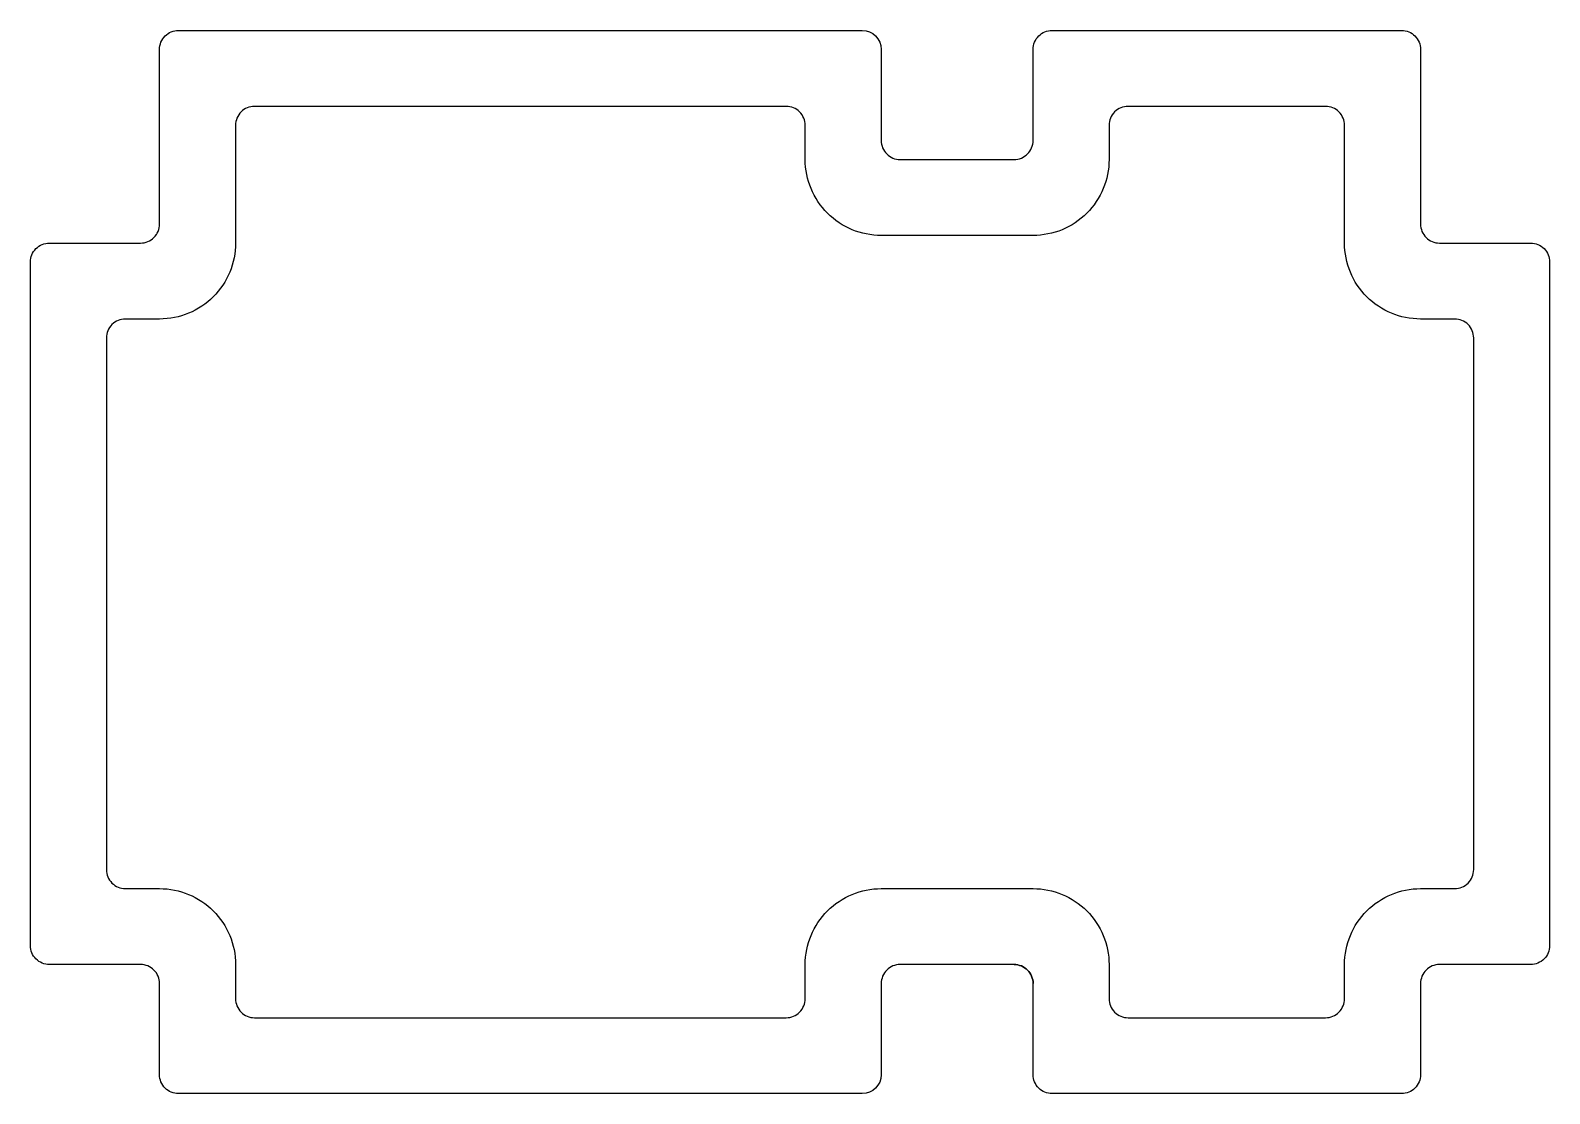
# Model space of a CAD drawing. Extents: x 218.3 to 238.3, y 301.7 to 315.7.
import ezdxf

# ---------------------------------------------------------------- set-up
doc = ezdxf.new("R2010")
doc.units = 0
doc.layers.get('0').update_dxf_attribs({"linetype": 'CONTINUOUS'})

msp = doc.modelspace()

# ---------------------------------------------------------------- linework, layer by layer
msp.add_lwpolyline([(231.283, 303.384), (229.783, 303.384, 0.414214), (229.533, 303.134), (229.533, 301.934, -0.414199), (229.283, 301.684), (220.283, 301.684, -0.414214), (220.033, 301.934), (220.033, 303.134, 0.414214), (219.783, 303.384), (218.583, 303.384, -0.414214), (218.333, 303.634), (218.333, 312.634, -0.414214), (218.583, 312.884), (219.783, 312.884, 0.414214), (220.033, 313.134), (220.033, 315.434, -0.414214), (220.283, 315.684), (229.283, 315.684, -0.414199), (229.533, 315.434), (229.533, 314.234, 0.414214), (229.783, 313.984), (231.283, 313.984, 0.414214), (231.533, 314.234), (231.533, 315.434, -0.414214), (231.783, 315.684), (236.383, 315.684, -0.414214), (236.633, 315.434), (236.633, 313.134, 0.414214), (236.883, 312.884), (238.083, 312.884, -0.414214), (238.333, 312.634), (238.333, 303.634, -0.414214), (238.083, 303.384), (236.883, 303.384, 0.414214), (236.633, 303.134), (236.633, 301.934, -0.414214), (236.383, 301.684), (231.783, 301.684, -0.414214), (231.533, 301.934), (231.533, 303.134, 0.414214), (231.283, 303.384, -0.414214), (231.533, 303.134)], format="xyb")
msp.add_lwpolyline([(219.333, 304.634, 0.414214), (219.583, 304.384), (220.033, 304.384, -0.414214), (221.033, 303.384), (221.033, 302.934, 0.414214), (221.283, 302.684), (228.283, 302.684, 0.414214), (228.533, 302.934), (228.533, 303.384, -0.414214), (229.533, 304.384), (231.533, 304.384, -0.414214), (232.533, 303.384), (232.533, 302.934, 0.414214), (232.783, 302.684), (235.383, 302.684, 0.414214), (235.633, 302.934), (235.633, 303.384, -0.414214), (236.633, 304.384), (237.083, 304.384, 0.414214), (237.333, 304.634), (237.333, 311.634, 0.414214), (237.083, 311.884), (236.633, 311.884, -0.414214), (235.633, 312.884), (235.633, 314.434, 0.414214), (235.383, 314.684), (232.783, 314.684, 0.414214), (232.533, 314.434), (232.533, 313.984, -0.414214), (231.533, 312.984), (229.533, 312.984, -0.414214), (228.533, 313.984), (228.533, 314.434, 0.414214), (228.283, 314.684), (221.283, 314.684, 0.414214), (221.033, 314.434), (221.033, 312.884, -0.414214), (220.033, 311.884), (219.583, 311.884, 0.414214), (219.333, 311.634)], format="xyb", close=True)

doc.saveas('drawing.dxf')
